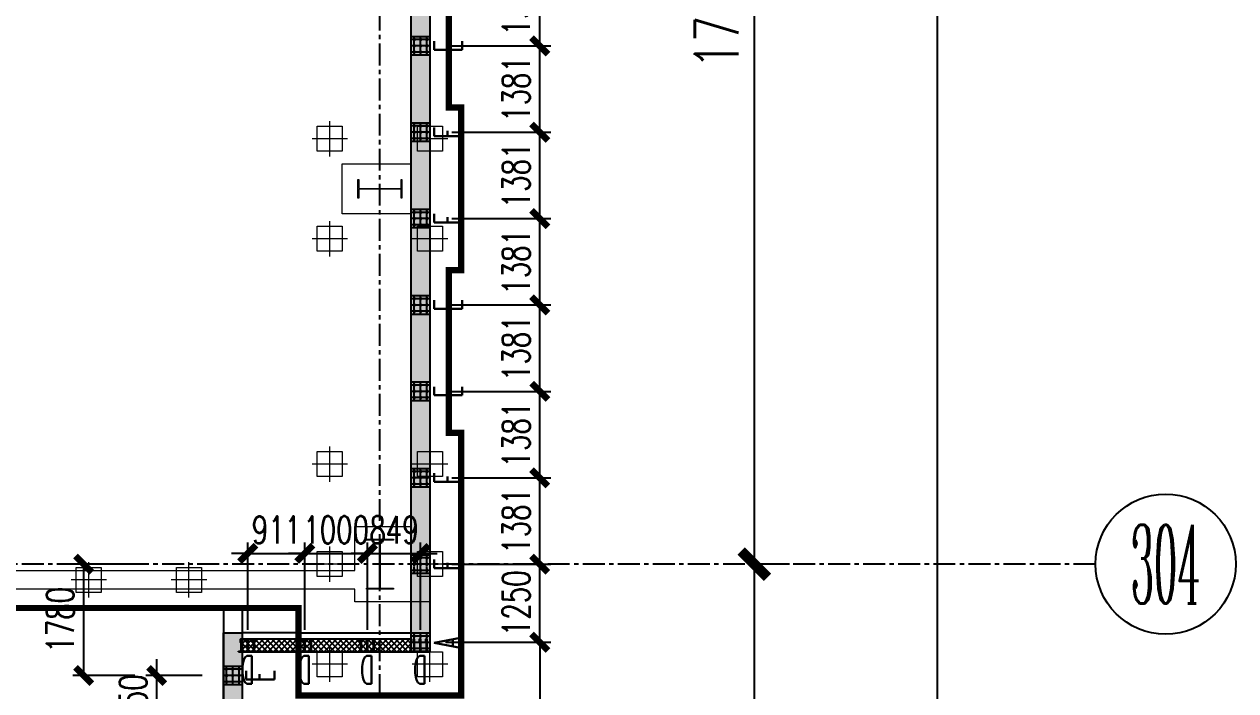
# Model space of a CAD drawing. Extents: x 782294 to 1727252, y -631030 to 17645.
# Drawn here: x 1177298 to 1196650, y -535493 to -524838 of the extents above; entities that cross this region are included whole.
import ezdxf
from ezdxf.enums import TextEntityAlignment as Align

# ---------------------------------------------------------------- set-up
doc = ezdxf.new("R2010")
doc.units = 0
doc.linetypes.add('CENTER', pattern=[2, 1.25, -0.25, 0.25, -0.25])
doc.layers.get('Defpoints').update_dxf_attribs({"color": 210})
for name, color, linetype in [('!ZN1-填充-8', 8, 'Continuous'), ('!ZN1-标注-173', 173, 'Continuous'), ('!ZN3-铝板幕墙-3', 3, 'Continuous'), ('2钢材断面', 2, 'Continuous'), ('30预埋件', 30, 'Continuous'), ('3符号', 3, 'Continuous'), ('40钢材投影', 40, 'Continuous'), ('A-AXIS-DP', 126, 'Continuous'), ('ALT_CEN-0-30', 1, 'CENTER'), ('DIM', 173, 'Continuous'), ('DOTE', 1, 'CENTER'), ('S-BKL', 4, 'Continuous'), ('S-HATCH1-W', 252, 'Continuous'), ('结构轮廓线', 1, 'Continuous')]:
    doc.layers.add(name, color=color, linetype=linetype)
doc.layers.add('A-云线2', color=3, linetype='Continuous', plot=False)
for name, color, linetype, lineweight in [('S-col', 2, 'Continuous', 0), ('S-ct', 2, 'Continuous', 0), ('S-zhuang', 1, 'Continuous', 0)]:
    doc.layers.add(name, color=color, linetype=linetype, lineweight=lineweight)
doc.styles.add('_TCH_AXIS', font='COMPLEX', dxfattribs={"bigfont": 'GBCBIG'})
doc.styles.add('DHTEXT-1', font='romans.shx', dxfattribs={"width": 0.7, "bigfont": 'chinese.shx'})
doc.dimstyles.new('ZN175', dxfattribs={"dimscale": 175, "dimtxt": 2.5, "dimasz": 1.5, "dimexe": 1, "dimexo": 2, "dimgap": 0.9, "dimtad": 1, "dimdec": 0, "dimdsep": 46, "dimtxsty": 'DHTEXT-1', "dimblk": 'ARCHTICK', "dimcen": 2.5, "dimclrd": 173, "dimclre": 173, "dimclrt": 7, "dimazin": 2, "dimtfac": 1, "dimtdec": 0, "dimtix": 1, "dimtmove": 2, "dimatfit": 3, "dimfxl": 0, "dimtolj": 1, "dimtzin": 0, "dimarcsym": 0})
doc.dimstyles.new('ZN280', dxfattribs={"dimscale": 280, "dimtxt": 2.5, "dimasz": 1.5, "dimexe": 1, "dimexo": 2, "dimgap": 0.9, "dimtad": 1, "dimdec": 0, "dimdsep": 46, "dimtxsty": 'DHTEXT-1', "dimblk": 'ARCHTICK', "dimcen": 2.5, "dimclrd": 173, "dimclre": 173, "dimclrt": 7, "dimazin": 2, "dimtfac": 1, "dimtdec": 0, "dimtix": 1, "dimtmove": 2, "dimatfit": 3, "dimfxl": 0, "dimarcsym": 0})
pattern_1 = [(0, (267758.463, 255248.18), (95.25, 54.992613), [63.5, -127]), (120, (267758.463, 255248.18), (-95.25, 54.992613), [63.5, -127]), (60, (267758.463, 255248.18), (2e-07, 109.985226), [-127, 63.5])]

# ---------------------------------------------------------------- blocks, each defined once
blk = doc.blocks.new('卓越-轴号')
blk.add_circle((0, 0), 4)
at = {"color": 0, "style": '_TCH_AXIS', "width": 1.041667, "flags": 8}
blk.add_attdef('A', text='', height=4.48, dxfattribs=at).set_placement((-2, -2.24), (2, -2.24), align=Align.FIT)
blk = doc.blocks.new('_ArchTick')
at = {"color": 0, "linetype": 'ByBlock', "const_width": 0.4}
blk.add_lwpolyline([(-0.5, -0.5), (0.5, 0.5)], dxfattribs=at)
blk = doc.blocks.new('*D1539')
at = {"layer": 'Defpoints', "color": 0, "ltscale": 2800, "transparency": 16777216}
for p in [(189981, 53850), (189981, 53850), (189981, 35900)]:
    blk.add_point(p, dxfattribs=at)
at = {"layer": 'DIM', "color": 173, "linetype": 'ByBlock', "lineweight": -2, "ltscale": 2800, "transparency": 16777216}
for p, q in [((189981, 35900), (189981, 53850)), ((190541, 53850), (190261, 53850)), ((190541, 35900), (190261, 35900))]:
    blk.add_line(p, q, dxfattribs=at)
at = {"layer": 'DIM', "color": 173, "lineweight": -2, "ltscale": 2800, "transparency": 16777216, "xscale": 420, "yscale": 420, "zscale": 420}
for p, rotation in [((189981, 53850), 90), ((189981, 35900), 270)]:
    blk.add_blockref('_ArchTick', p, dxfattribs=dict(at, rotation=rotation))
at = {"layer": 'DIM', "color": 7, "ltscale": 2800, "transparency": 16777216, "insert": (189379, 44875), "char_height": 700, "attachment_point": 5, "rotation": 90, "style": 'DHTEXT-1'}
blk.add_mtext('17950', dxfattribs=at)
blk = doc.blocks.new('*D1540')
at = {"layer": 'Defpoints', "color": 0, "ltscale": 2800, "transparency": 16777216}
for p in [(189981, 71800), (189981, 71800), (189981, 53850)]:
    blk.add_point(p, dxfattribs=at)
at = {"layer": 'DIM', "color": 173, "linetype": 'ByBlock', "lineweight": -2, "ltscale": 2800, "transparency": 16777216}
for p, q in [((189981, 53850), (189981, 71800)), ((190541, 71800), (190261, 71800)), ((190541, 53850), (190261, 53850))]:
    blk.add_line(p, q, dxfattribs=at)
at = {"layer": 'DIM', "color": 173, "lineweight": -2, "ltscale": 2800, "transparency": 16777216, "xscale": 420, "yscale": 420, "zscale": 420}
for p, rotation in [((189981, 71800), 90), ((189981, 53850), 270)]:
    blk.add_blockref('_ArchTick', p, dxfattribs=dict(at, rotation=rotation))
at = {"layer": 'DIM', "color": 7, "ltscale": 2800, "transparency": 16777216, "insert": (189379, 62825), "char_height": 700, "attachment_point": 5, "rotation": 90, "style": 'DHTEXT-1'}
blk.add_mtext('17950', dxfattribs=at)
blk = doc.blocks.new('*D1541')
at = {"layer": 'Defpoints', "color": 0, "ltscale": 2800, "transparency": 16777216}
for p in [(193324, 71800), (192904, 0), (193324, 0)]:
    blk.add_point(p, dxfattribs=at)
at = {"layer": 'DIM', "color": 173, "linetype": 'ByBlock', "lineweight": -2, "ltscale": 2800, "transparency": 16777216}
for p, q in [((192764, 71800), (192624, 71800)), ((192904, 71800), (192904, 0)), ((192764, 0), (192624, 0))]:
    blk.add_line(p, q, dxfattribs=at)
at = {"layer": 'DIM', "color": 173, "lineweight": -2, "ltscale": 2800, "transparency": 16777216, "xscale": 420, "yscale": 420, "zscale": 420}
for p, rotation in [((192904, 71800), 90), ((192904, 0), 270)]:
    blk.add_blockref('_ArchTick', p, dxfattribs=dict(at, rotation=rotation))
at = {"layer": 'DIM', "color": 7, "ltscale": 2800, "transparency": 16777216, "insert": (192302, 35900), "char_height": 700, "attachment_point": 5, "rotation": 90, "style": 'DHTEXT-1'}
blk.add_mtext('71800', dxfattribs=at)
blk = doc.blocks.new('20250903183753')
at = {"layer": '2钢材断面'}
for p, q in [((150, 0), (-150, 0)), ((-150, 0), (-150, -300)), ((150, -300), (150, 0)), ((-150, -300), (150, -300))]:
    blk.add_line(p, q, dxfattribs=at)
at = {"layer": '40钢材投影'}
for centre, radius in [((-100, -50), 12), ((-100, -150), 12), ((-100, -50), 6), ((-100, -150), 6), ((0, -50), 12), ((0, -150), 12), ((0, -50), 6), ((0, -150), 6), ((100, -50), 12), ((100, -150), 12), ((100, -50), 6), ((100, -150), 6), ((-100, -250), 12), ((-100, -250), 6), ((0, -250), 12), ((0, -250), 6), ((100, -251), 12), ((100, -251), 6)]:
    blk.add_circle(centre, radius, dxfattribs=at)
at = {"layer": 'ALT_CEN-0-30', "ltscale": 20}
for p, q in [((-100, 0), (-100, -300)), ((0, 0), (0, -300)), ((100, 0), (100, -300)), ((-150, -50), (150, -50)), ((-150, -150), (150, -150)), ((-150, -250), (150, -250))]:
    blk.add_line(p, q, dxfattribs=at)
blk = doc.blocks.new('20250903183821')
at = {"ltscale": 50}
blk.add_blockref('20250903183753', (0, 0), dxfattribs=at)
at = {"layer": '30预埋件', "style": 'DHTEXT-1', "text_generation_flag": 6, "width": 0.55}
blk.add_attdef('B', (-105, 65), '', height=450, rotation=180, dxfattribs=at)
blk = doc.blocks.new('20250904090546')
at = {"ltscale": 500}
ref = blk.add_blockref('20250903183821', (0, -20), dxfattribs=dict(at, xscale=-1))
ref.add_attrib('B', 'A', (105, 495), dxfattribs={"layer": '30预埋件', "height": 450, "style": 'DHTEXT-1', "text_generation_flag": 6, "width": 0.55})
blk = doc.blocks.new('234')
at = {"layer": '!ZN1-填充-8'}
h = blk.add_hatch(color=252, dxfattribs=at)
h.dxf.hatch_style = 1
h.paths.add_polyline_path([(-105, -10), (-113, -10), (-105, -18)])
h = blk.add_hatch(color=252, dxfattribs=at)
h.dxf.hatch_style = 1
h.paths.add_polyline_path([(-95, -18), (-105, -18), (-105, -10), (-95, -10)])
h = blk.add_hatch(color=252, dxfattribs=at)
h.dxf.hatch_style = 1
h.paths.add_polyline_path([(-95, -10), (-87, -10), (-95, -18)])
h = blk.add_hatch(color=252, dxfattribs=at)
h.dxf.hatch_style = 1
h.paths.add_polyline_path([(-5, -10), (-13, -10), (-5, -18)])
h = blk.add_hatch(color=252, dxfattribs=at)
h.dxf.hatch_style = 1
h.paths.add_polyline_path([(5, -18), (-5, -18), (-5, -10), (5, -10)])
h = blk.add_hatch(color=252, dxfattribs=at)
h.dxf.hatch_style = 1
h.paths.add_polyline_path([(5, -10), (13, -10), (5, -18)])
h = blk.add_hatch(color=252, dxfattribs=at)
h.dxf.hatch_style = 1
h.paths.add_polyline_path([(95, -10), (87, -10), (95, -18)])
h = blk.add_hatch(color=252, dxfattribs=at)
h.dxf.hatch_style = 1
h.paths.add_polyline_path([(105, -18), (95, -18), (95, -10), (105, -10)])
h = blk.add_hatch(color=252, dxfattribs=at)
h.dxf.hatch_style = 1
h.paths.add_polyline_path([(105, -10), (113, -10), (105, -18)])
at = {"layer": '2钢材断面'}
for p, q in [((-150, 0), (-150, -10)), ((150, 0), (-150, 0)), ((150, 0), (150, -10)), ((-94, -10), (-150, -10)), ((0, -10), (-94, -10)), ((106, -10), (0, -10)), ((150, -10), (106, -10))]:
    blk.add_line(p, q, dxfattribs=at)
at = {"layer": '40钢材投影'}
for p, q in [((-105, -18), (-113, -10)), ((-105, -10), (-105, -200)), ((-95, -10), (-95, -200)), ((-95, -18), (-87, -10)), ((-5, -18), (-13, -10)), ((-5, -10), (-5, -200)), ((5, -10), (5, -200)), ((5, -18), (13, -10)), ((95, -18), (87, -10)), ((95, -10), (95, -200)), ((105, -10), (105, -200)), ((105, -18), (113, -10)), ((-95, -200), (-105, -200)), ((5, -200), (-5, -200)), ((105, -200), (95, -200))]:
    blk.add_line(p, q, dxfattribs=at)
for points in [[(-95, -172), (-95, -150), (-85, -150), (-85, -200), (-95, -200), (-95, -184)], [(5, -172), (5, -150), (15, -150), (15, -200), (5, -200), (5, -184)], [(105, -172), (105, -150), (115, -150), (115, -200), (105, -200), (105, -184)]]:
    blk.add_lwpolyline(points, dxfattribs=at)
at = {"layer": 'ALT_CEN-0-30', "ltscale": 0.3}
for p, q in [((-100, 0), (-100, -215)), ((0, 0), (0, -215)), ((100, 0), (100, -215))]:
    blk.add_line(p, q, dxfattribs=at)
blk = doc.blocks.new('20250912155743')
at = {"layer": '40钢材投影', "color": 2, "ltscale": 500, "rotation": 72.02175323771911}
blk.add_blockref('234', (0, 0), dxfattribs=at)
at = {"layer": '30预埋件', "style": 'DHTEXT-1', "text_generation_flag": 6, "width": 0.55}
blk.add_attdef('B', (-95, -80), '', height=450, rotation=251.9335, dxfattribs=at)
blk = doc.blocks.new('20250913102846')
at = {"layer": '结构轮廓线', "color": 1, "ltscale": 500}
for p, q in [((182700, 52750), (184780, 52750)), ((182700, 52450), (184780, 52450))]:
    blk.add_line(p, q, dxfattribs=at)
at = {"ltscale": 500}
ref = blk.add_blockref('20250903183821', (184800, 62135), dxfattribs=dict(at, xscale=-1, rotation=270))
ref.add_attrib('B', 'E', (185315, 62029), dxfattribs={"layer": '30预埋件', "height": 450, "rotation": 270, "style": 'DHTEXT-1', "text_generation_flag": 6, "width": 0.55})
ref = blk.add_blockref('20250903183821', (184800, 60754), dxfattribs=dict(at, xscale=-1, rotation=270))
ref.add_attrib('B', 'E', (185315, 60648), dxfattribs={"layer": '30预埋件', "height": 450, "rotation": 270, "style": 'DHTEXT-1', "text_generation_flag": 6, "width": 0.55})
ref = blk.add_blockref('20250903183821', (184800, 59373), dxfattribs=dict(at, xscale=-1, rotation=270))
ref.add_attrib('B', 'E', (185315, 59268), dxfattribs={"layer": '30预埋件', "height": 450, "rotation": 270, "style": 'DHTEXT-1', "text_generation_flag": 6, "width": 0.55})
ref = blk.add_blockref('20250903183821', (184800, 57992), dxfattribs=dict(at, xscale=-1, rotation=270))
ref.add_attrib('B', 'E', (185315, 57887), dxfattribs={"layer": '30预埋件', "height": 450, "rotation": 270, "style": 'DHTEXT-1', "text_generation_flag": 6, "width": 0.55})
ref = blk.add_blockref('20250903183821', (184800, 56612), dxfattribs=dict(at, xscale=-1, rotation=270))
ref.add_attrib('B', 'E', (185315, 56506), dxfattribs={"layer": '30预埋件', "height": 450, "rotation": 270, "style": 'DHTEXT-1', "text_generation_flag": 6, "width": 0.55})
ref = blk.add_blockref('20250903183821', (184800, 55231), dxfattribs=dict(at, xscale=-1, rotation=270))
ref.add_attrib('B', 'E', (185315, 55125), dxfattribs={"layer": '30预埋件', "height": 450, "rotation": 270, "style": 'DHTEXT-1', "text_generation_flag": 6, "width": 0.55})
ref = blk.add_blockref('20250903183821', (184800, 53850), dxfattribs=dict(at, xscale=-1, rotation=270))
ref.add_attrib('B', 'E', (185315, 53745), dxfattribs={"layer": '30预埋件', "height": 450, "rotation": 270, "style": 'DHTEXT-1', "text_generation_flag": 6, "width": 0.55})
ref = blk.add_blockref('20250903183821', (181800, 52070), dxfattribs=dict(at, xscale=-1, rotation=270))
ref.add_attrib('B', 'E', (182315, 51965), dxfattribs={"layer": '30预埋件', "height": 450, "rotation": 270, "style": 'DHTEXT-1', "text_generation_flag": 6, "width": 0.55})
at = {"layer": 'A-云线2', "ltscale": 10, "rotation": 270}
blk.add_blockref('20250904090546', (184820, 52600), dxfattribs=at)
at = {"layer": '结构轮廓线', "ltscale": 500, "rotation": 107.978246346825}
for p in [(181890, 52450), (182801, 52450), (183801, 52450), (184650, 52450)]:
    blk.add_blockref('20250912155743', p, dxfattribs=at).add_auto_attribs({'B': 'D'})
blk = doc.blocks.new('*D1205')
at = {"layer": 'Defpoints', "color": 0, "ltscale": 1750, "transparency": 16777216}
for p in [(1179414, -535248), (1180492, -535248), (1180492, -535998)]:
    blk.add_point(p, dxfattribs=at)
at = {"layer": 'DIM', "color": 173, "linetype": 'ByBlock', "lineweight": -2, "ltscale": 1750, "transparency": 16777216}
for p, q in [((1179414, -535248), (1179414, -534986)), ((1180142, -535248), (1179239, -535248)), ((1179414, -535998), (1179414, -535248)), ((1180142, -535998), (1179239, -535998)), ((1179414, -535998), (1179414, -536260))]:
    blk.add_line(p, q, dxfattribs=at)
at = {"layer": 'DIM', "color": 173, "lineweight": -2, "ltscale": 1750, "transparency": 16777216, "xscale": 262.5, "yscale": 262.5, "zscale": 262.5}
for p, rotation in [((1179414, -535248), 270), ((1179414, -535998), 90)]:
    blk.add_blockref('_ArchTick', p, dxfattribs=dict(at, rotation=rotation))
at = {"layer": 'DIM', "color": 7, "ltscale": 1750, "transparency": 16777216, "insert": (1179038, -535623), "char_height": 437.5, "attachment_point": 5, "rotation": 90, "style": 'DHTEXT-1'}
blk.add_mtext('\\A1;750', dxfattribs=at)
blk = doc.blocks.new('*D1210')
at = {"layer": 'Defpoints', "color": 0, "ltscale": 1750, "transparency": 16777216}
for p in [(1183629, -533297), (1182780, -534868), (1183629, -534868)]:
    blk.add_point(p, dxfattribs=at)
at = {"layer": 'DIM', "color": 173, "linetype": 'ByBlock', "lineweight": -2, "ltscale": 1750, "transparency": 16777216}
for p, q in [((1182780, -534518), (1182780, -533122)), ((1183629, -534518), (1183629, -533122)), ((1182780, -533297), (1182518, -533297)), ((1182780, -533297), (1183629, -533297)), ((1183629, -533297), (1183891, -533297))]:
    blk.add_line(p, q, dxfattribs=at)
at = {"layer": 'DIM', "color": 173, "lineweight": -2, "ltscale": 1750, "transparency": 16777216, "xscale": 262.5, "yscale": 262.5, "zscale": 262.5}
blk.add_blockref('_ArchTick', (1182780, -533297), dxfattribs=at)
at = {"layer": 'DIM', "color": 173, "lineweight": -2, "ltscale": 1750, "transparency": 16777216, "xscale": 262.5, "yscale": 262.5, "zscale": 262.5, "rotation": 180}
blk.add_blockref('_ArchTick', (1183629, -533297), dxfattribs=at)
at = {"layer": 'DIM', "color": 7, "ltscale": 1750, "transparency": 16777216, "insert": (1183205, -532921), "char_height": 437.5, "attachment_point": 5, "style": 'DHTEXT-1'}
blk.add_mtext('\\A1;849', dxfattribs=at)
blk = doc.blocks.new('*D1211')
at = {"layer": 'Defpoints', "color": 0, "ltscale": 1750, "transparency": 16777216}
for p in [(1182780, -533297), (1181780, -534868), (1182780, -534868)]:
    blk.add_point(p, dxfattribs=at)
at = {"layer": 'DIM', "color": 173, "linetype": 'ByBlock', "lineweight": -2, "ltscale": 1750, "transparency": 16777216}
for p, q in [((1181780, -534518), (1181780, -533122)), ((1182780, -534518), (1182780, -533122)), ((1181780, -533297), (1181518, -533297)), ((1181780, -533297), (1182780, -533297)), ((1182780, -533297), (1183043, -533297))]:
    blk.add_line(p, q, dxfattribs=at)
at = {"layer": 'DIM', "color": 173, "lineweight": -2, "ltscale": 1750, "transparency": 16777216, "xscale": 262.5, "yscale": 262.5, "zscale": 262.5}
blk.add_blockref('_ArchTick', (1181780, -533297), dxfattribs=at)
at = {"layer": 'DIM', "color": 173, "lineweight": -2, "ltscale": 1750, "transparency": 16777216, "xscale": 262.5, "yscale": 262.5, "zscale": 262.5, "rotation": 180}
blk.add_blockref('_ArchTick', (1182780, -533297), dxfattribs=at)
at = {"layer": 'DIM', "color": 7, "ltscale": 1750, "transparency": 16777216, "insert": (1182280, -532921), "char_height": 437.5, "attachment_point": 5, "style": 'DHTEXT-1'}
blk.add_mtext('\\A1;1000', dxfattribs=at)
blk = doc.blocks.new('*D1212')
at = {"layer": 'Defpoints', "color": 0, "ltscale": 1750, "transparency": 16777216}
for p in [(1181780, -533297), (1180869, -534868), (1181780, -534868)]:
    blk.add_point(p, dxfattribs=at)
at = {"layer": 'DIM', "color": 173, "linetype": 'ByBlock', "lineweight": -2, "ltscale": 1750, "transparency": 16777216}
for p, q in [((1180869, -534518), (1180869, -533122)), ((1181780, -534518), (1181780, -533122)), ((1180869, -533297), (1180607, -533297)), ((1180869, -533297), (1181780, -533297)), ((1181780, -533297), (1182043, -533297))]:
    blk.add_line(p, q, dxfattribs=at)
at = {"layer": 'DIM', "color": 173, "lineweight": -2, "ltscale": 1750, "transparency": 16777216, "xscale": 262.5, "yscale": 262.5, "zscale": 262.5}
blk.add_blockref('_ArchTick', (1180869, -533297), dxfattribs=at)
at = {"layer": 'DIM', "color": 173, "lineweight": -2, "ltscale": 1750, "transparency": 16777216, "xscale": 262.5, "yscale": 262.5, "zscale": 262.5, "rotation": 180}
blk.add_blockref('_ArchTick', (1181780, -533297), dxfattribs=at)
at = {"layer": 'DIM', "color": 7, "ltscale": 1750, "transparency": 16777216, "insert": (1181325, -532921), "char_height": 437.5, "attachment_point": 5, "style": 'DHTEXT-1'}
blk.add_mtext('\\A1;911', dxfattribs=at)
blk = doc.blocks.new('*D1219')
at = {"layer": 'Defpoints', "color": 0, "ltscale": 1750, "transparency": 16777216}
for p in [(1183779, -523803), (1185532, -523803), (1183779, -525184)]:
    blk.add_point(p, dxfattribs=at)
at = {"layer": 'DIM', "color": 173, "linetype": 'ByBlock', "lineweight": -2, "ltscale": 1750, "transparency": 16777216}
for p, q in [((1184129, -523803), (1185707, -523803)), ((1185532, -525184), (1185532, -523803)), ((1184129, -525184), (1185707, -525184))]:
    blk.add_line(p, q, dxfattribs=at)
at = {"layer": 'DIM', "color": 173, "lineweight": -2, "ltscale": 1750, "transparency": 16777216, "xscale": 262.5, "yscale": 262.5, "zscale": 262.5}
for p, rotation in [((1185532, -523803), 90), ((1185532, -525184), 270)]:
    blk.add_blockref('_ArchTick', p, dxfattribs=dict(at, rotation=rotation))
at = {"layer": 'DIM', "color": 7, "ltscale": 1750, "transparency": 16777216, "insert": (1185156, -524493), "char_height": 437.5, "attachment_point": 5, "rotation": 90, "style": 'DHTEXT-1'}
blk.add_mtext('\\A1;1381', dxfattribs=at)
blk = doc.blocks.new('*D1220')
at = {"layer": 'Defpoints', "color": 0, "ltscale": 1750, "transparency": 16777216}
for p in [(1183779, -525184), (1185532, -525184), (1183779, -526565)]:
    blk.add_point(p, dxfattribs=at)
at = {"layer": 'DIM', "color": 173, "linetype": 'ByBlock', "lineweight": -2, "ltscale": 1750, "transparency": 16777216}
for p, q in [((1184129, -525184), (1185707, -525184)), ((1185532, -526565), (1185532, -525184)), ((1184129, -526565), (1185707, -526565))]:
    blk.add_line(p, q, dxfattribs=at)
at = {"layer": 'DIM', "color": 173, "lineweight": -2, "ltscale": 1750, "transparency": 16777216, "xscale": 262.5, "yscale": 262.5, "zscale": 262.5}
for p, rotation in [((1185532, -525184), 90), ((1185532, -526565), 270)]:
    blk.add_blockref('_ArchTick', p, dxfattribs=dict(at, rotation=rotation))
at = {"layer": 'DIM', "color": 7, "ltscale": 1750, "transparency": 16777216, "insert": (1185156, -525874), "char_height": 437.5, "attachment_point": 5, "rotation": 90, "style": 'DHTEXT-1'}
blk.add_mtext('\\A1;1381', dxfattribs=at)
blk = doc.blocks.new('*D1221')
at = {"layer": 'Defpoints', "color": 0, "ltscale": 1750, "transparency": 16777216}
for p in [(1183779, -526565), (1185532, -526565), (1183779, -527945)]:
    blk.add_point(p, dxfattribs=at)
at = {"layer": 'DIM', "color": 173, "linetype": 'ByBlock', "lineweight": -2, "ltscale": 1750, "transparency": 16777216}
for p, q in [((1184129, -526565), (1185707, -526565)), ((1185532, -527945), (1185532, -526565)), ((1184129, -527945), (1185707, -527945))]:
    blk.add_line(p, q, dxfattribs=at)
at = {"layer": 'DIM', "color": 173, "lineweight": -2, "ltscale": 1750, "transparency": 16777216, "xscale": 262.5, "yscale": 262.5, "zscale": 262.5}
for p, rotation in [((1185532, -526565), 90), ((1185532, -527945), 270)]:
    blk.add_blockref('_ArchTick', p, dxfattribs=dict(at, rotation=rotation))
at = {"layer": 'DIM', "color": 7, "ltscale": 1750, "transparency": 16777216, "insert": (1185156, -527255), "char_height": 437.5, "attachment_point": 5, "rotation": 90, "style": 'DHTEXT-1'}
blk.add_mtext('\\A1;1381', dxfattribs=at)
blk = doc.blocks.new('*D1222')
at = {"layer": 'Defpoints', "color": 0, "ltscale": 1750, "transparency": 16777216}
for p in [(1183779, -527945), (1185532, -527945), (1183779, -529326)]:
    blk.add_point(p, dxfattribs=at)
at = {"layer": 'DIM', "color": 173, "linetype": 'ByBlock', "lineweight": -2, "ltscale": 1750, "transparency": 16777216}
for p, q in [((1184129, -527945), (1185707, -527945)), ((1185532, -529326), (1185532, -527945)), ((1184129, -529326), (1185707, -529326))]:
    blk.add_line(p, q, dxfattribs=at)
at = {"layer": 'DIM', "color": 173, "lineweight": -2, "ltscale": 1750, "transparency": 16777216, "xscale": 262.5, "yscale": 262.5, "zscale": 262.5}
for p, rotation in [((1185532, -527945), 90), ((1185532, -529326), 270)]:
    blk.add_blockref('_ArchTick', p, dxfattribs=dict(at, rotation=rotation))
at = {"layer": 'DIM', "color": 7, "ltscale": 1750, "transparency": 16777216, "insert": (1185156, -528636), "char_height": 437.5, "attachment_point": 5, "rotation": 90, "style": 'DHTEXT-1'}
blk.add_mtext('\\A1;1381', dxfattribs=at)
blk = doc.blocks.new('*D1223')
at = {"layer": 'Defpoints', "color": 0, "ltscale": 1750, "transparency": 16777216}
for p in [(1183779, -529326), (1185532, -529326), (1183779, -530707)]:
    blk.add_point(p, dxfattribs=at)
at = {"layer": 'DIM', "color": 173, "linetype": 'ByBlock', "lineweight": -2, "ltscale": 1750, "transparency": 16777216}
for p, q in [((1184129, -529326), (1185707, -529326)), ((1185532, -530707), (1185532, -529326)), ((1184129, -530707), (1185707, -530707))]:
    blk.add_line(p, q, dxfattribs=at)
at = {"layer": 'DIM', "color": 173, "lineweight": -2, "ltscale": 1750, "transparency": 16777216, "xscale": 262.5, "yscale": 262.5, "zscale": 262.5}
for p, rotation in [((1185532, -529326), 90), ((1185532, -530707), 270)]:
    blk.add_blockref('_ArchTick', p, dxfattribs=dict(at, rotation=rotation))
at = {"layer": 'DIM', "color": 7, "ltscale": 1750, "transparency": 16777216, "insert": (1185156, -530016), "char_height": 437.5, "attachment_point": 5, "rotation": 90, "style": 'DHTEXT-1'}
blk.add_mtext('\\A1;1381', dxfattribs=at)
blk = doc.blocks.new('*D1224')
at = {"layer": 'Defpoints', "color": 0, "ltscale": 1750, "transparency": 16777216}
for p in [(1183779, -530707), (1185532, -530707), (1183779, -532088)]:
    blk.add_point(p, dxfattribs=at)
at = {"layer": 'DIM', "color": 173, "linetype": 'ByBlock', "lineweight": -2, "ltscale": 1750, "transparency": 16777216}
for p, q in [((1184129, -530707), (1185707, -530707)), ((1185532, -532088), (1185532, -530707)), ((1184129, -532088), (1185707, -532088))]:
    blk.add_line(p, q, dxfattribs=at)
at = {"layer": 'DIM', "color": 173, "lineweight": -2, "ltscale": 1750, "transparency": 16777216, "xscale": 262.5, "yscale": 262.5, "zscale": 262.5}
for p, rotation in [((1185532, -530707), 90), ((1185532, -532088), 270)]:
    blk.add_blockref('_ArchTick', p, dxfattribs=dict(at, rotation=rotation))
at = {"layer": 'DIM', "color": 7, "ltscale": 1750, "transparency": 16777216, "insert": (1185156, -531397), "char_height": 437.5, "attachment_point": 5, "rotation": 90, "style": 'DHTEXT-1'}
blk.add_mtext('\\A1;1381', dxfattribs=at)
blk = doc.blocks.new('*D1225')
at = {"layer": 'Defpoints', "color": 0, "ltscale": 1750, "transparency": 16777216}
for p in [(1183779, -532088), (1185532, -532088), (1183779, -533468)]:
    blk.add_point(p, dxfattribs=at)
at = {"layer": 'DIM', "color": 173, "linetype": 'ByBlock', "lineweight": -2, "ltscale": 1750, "transparency": 16777216}
for p, q in [((1184129, -532088), (1185707, -532088)), ((1185532, -533468), (1185532, -532088)), ((1184129, -533468), (1185707, -533468))]:
    blk.add_line(p, q, dxfattribs=at)
at = {"layer": 'DIM', "color": 173, "lineweight": -2, "ltscale": 1750, "transparency": 16777216, "xscale": 262.5, "yscale": 262.5, "zscale": 262.5}
for p, rotation in [((1185532, -532088), 90), ((1185532, -533468), 270)]:
    blk.add_blockref('_ArchTick', p, dxfattribs=dict(at, rotation=rotation))
at = {"layer": 'DIM', "color": 7, "ltscale": 1750, "transparency": 16777216, "insert": (1185156, -532778), "char_height": 437.5, "attachment_point": 5, "rotation": 90, "style": 'DHTEXT-1'}
blk.add_mtext('\\A1;1381', dxfattribs=at)
blk = doc.blocks.new('*D1226')
at = {"layer": 'Defpoints', "color": 0, "ltscale": 1750, "transparency": 16777216}
for p in [(1183779, -533468), (1185532, -533468), (1183779, -534718)]:
    blk.add_point(p, dxfattribs=at)
at = {"layer": 'DIM', "color": 173, "linetype": 'ByBlock', "lineweight": -2, "ltscale": 1750, "transparency": 16777216}
for p, q in [((1185532, -533468), (1185532, -533206)), ((1184129, -533468), (1185707, -533468)), ((1185532, -534718), (1185532, -533468)), ((1184129, -534718), (1185707, -534718)), ((1185532, -534718), (1185532, -534981))]:
    blk.add_line(p, q, dxfattribs=at)
at = {"layer": 'DIM', "color": 173, "lineweight": -2, "ltscale": 1750, "transparency": 16777216, "xscale": 262.5, "yscale": 262.5, "zscale": 262.5}
for p, rotation in [((1185532, -533468), 270), ((1185532, -534718), 90)]:
    blk.add_blockref('_ArchTick', p, dxfattribs=dict(at, rotation=rotation))
at = {"layer": 'DIM', "color": 7, "ltscale": 1750, "transparency": 16777216, "insert": (1185156, -534093), "char_height": 437.5, "attachment_point": 5, "rotation": 90, "style": 'DHTEXT-1'}
blk.add_mtext('\\A1;1250', dxfattribs=at)
blk = doc.blocks.new('*D1630')
at = {"layer": 'Defpoints', "color": 0, "ltscale": 1750, "transparency": 16777216}
for p in [(1183675, -534718), (1183675, -541598), (1185532, -541598)]:
    blk.add_point(p, dxfattribs=at)
at = {"layer": 'DIM', "color": 173, "linetype": 'ByBlock', "lineweight": -2, "ltscale": 1750, "transparency": 16777216}
for p, q in [((1184025, -534718), (1185707, -534718)), ((1185532, -534718), (1185532, -541598)), ((1184025, -541598), (1185707, -541598))]:
    blk.add_line(p, q, dxfattribs=at)
at = {"layer": 'DIM', "color": 173, "lineweight": -2, "ltscale": 1750, "transparency": 16777216, "xscale": 262.5, "yscale": 262.5, "zscale": 262.5}
for p, rotation in [((1185532, -534718), 90), ((1185532, -541598), 270)]:
    blk.add_blockref('_ArchTick', p, dxfattribs=dict(at, rotation=rotation))
at = {"layer": 'DIM', "color": 7, "ltscale": 1750, "transparency": 16777216, "insert": (1185156, -538158), "char_height": 437.5, "attachment_point": 5, "rotation": 90, "style": 'DHTEXT-1'}
blk.add_mtext('\\A1;6880', dxfattribs=at)
blk = doc.blocks.new('*D1631')
at = {"layer": '!ZN1-标注-173', "color": 173, "linetype": 'ByBlock', "lineweight": -2, "ltscale": 1750, "transparency": 16777216}
for p, q in [((1179064, -533468), (1178072, -533468)), ((1178247, -535248), (1178247, -533468)), ((1179064, -535248), (1178072, -535248))]:
    blk.add_line(p, q, dxfattribs=at)
at = {"layer": 'Defpoints', "color": 0, "ltscale": 1750, "transparency": 16777216}
for p in [(1178247, -533468), (1179414, -533468), (1179414, -535248)]:
    blk.add_point(p, dxfattribs=at)
at = {"layer": '!ZN1-标注-173', "color": 173, "lineweight": -2, "ltscale": 1750, "transparency": 16777216, "xscale": 262.5, "yscale": 262.5, "zscale": 262.5}
for p, rotation in [((1178247, -533468), 90), ((1178247, -535248), 270)]:
    blk.add_blockref('_ArchTick', p, dxfattribs=dict(at, rotation=rotation))
at = {"layer": '!ZN1-标注-173', "color": 7, "ltscale": 1750, "transparency": 16777216, "insert": (1177871, -534358), "char_height": 437.5, "attachment_point": 5, "rotation": 90, "style": 'DHTEXT-1'}
blk.add_mtext('\\A1;1780', dxfattribs=at)
blk = doc.blocks.new('20250922151400')
at = {"layer": 'S-col'}
blk.add_lwpolyline([(-195790, 766820), (-195490, 766820), (-195490, 766808), (-195636, 766808), (-195636, 766132), (-195490, 766132), (-195490, 766120), (-195790, 766120), (-195790, 766132), (-195644, 766132), (-195644, 766808), (-195790, 766808)], close=True, dxfattribs=at)
blk = doc.blocks.new('FZ-400')
for p, q in [((0, -283), (0, 283)), ((-283, 0), (283, 0))]:
    blk.add_line(p, q)
blk.add_lwpolyline([(200, -200), (-200, -200), (-200, 200), (200, 200)], close=True)
blk = doc.blocks.new('A$C46867589')
at = {"layer": 'S-HATCH1-W'}
h = blk.add_hatch(dxfattribs=at)
h.set_pattern_fill('HONEY', color=256, scale=20)
h.set_pattern_definition(pattern_1)
h.paths.add_polyline_path([(184500, 71910), (184800, 71910), (184800, 52450), (184500, 52450)])
h = blk.add_hatch(dxfattribs=at)
h.set_pattern_fill('HONEY', color=256, scale=20)
h.set_pattern_definition(pattern_1)
h.paths.add_polyline_path([(181500, 52750), (181800, 52750), (181800, 45520), (181500, 45520)])
h = blk.add_hatch(dxfattribs=at)
h.set_pattern_fill('ANSI37', color=256, scale=20)
h.set_pattern_definition([(45, (267758.467, 295217.394), (-44.90128, 44.90128), []), (135, (267758.467, 295217.394), (-44.90128, -44.90128), [])])
h.paths.add_polyline_path([(181800, 52450), (184500, 52450), (184500, 52649), (181800, 52649)])
at = {"layer": 'S-BKL'}
for p, q in [((181800, 53149), (181800, 46050)), ((182700, 52750), (181800, 52750)), ((182700, 52450), (181800, 52450))]:
    blk.add_line(p, q, dxfattribs=at)
blk.add_lwpolyline([(181500, 53149), (181500, 46050)], dxfattribs=at)
at = {"layer": 'S-col'}
blk.add_lwpolyline([(165600, 54450), (165600, 71200), (165600, 72400), (166400, 72400), (166400, 72200), (174600, 72200), (174600, 72400), (175400, 72400), (175400, 72200), (183600, 72200), (183600, 72400), (184800, 72400), (184800, 53250), (183600, 53250), (183600, 53449), (175400, 53449), (175400, 53250), (174600, 53250), (174600, 53449), (166400, 53449), (166400, 53250), (165600, 53250), (165600, 54450)], dxfattribs=at)
for points in [[(177900, 71900), (177900, 53749), (183600, 53749), (183600, 54450), (184500, 54450), (184500, 59450), (183400, 59450), (183400, 60250), (184500, 60250), (184500, 65400), (183400, 65400), (183400, 66200), (184500, 66200), (184500, 71200), (183600, 71200), (183600, 71900)], [(183785, 54250), (184215, 54250), (184215, 54232), (184006, 54232), (184006, 53468), (184215, 53468), (184215, 53450), (183785, 53450), (183785, 53468), (183994, 53468), (183994, 54232), (183785, 54232)]]:
    blk.add_lwpolyline(points, close=True, dxfattribs=at)
at = {"layer": 'S-ct', "const_width": 100}
blk.add_lwpolyline([(165300, 69700), (165300, 55950), (164700, 55950), (164700, 51750), (167300, 51750), (167300, 53150), (173700, 53150), (173700, 51750), (176300, 51750), (176300, 53149), (182700, 53149), (182700, 51750), (185300, 51750), (185300, 55950), (185100, 55950), (185100, 58550), (185300, 58550), (185300, 61150), (185100, 61150), (185100, 64500)], dxfattribs=at)
at = {"layer": 'S-HATCH1-W'}
for points in [[(184500, 71910), (184800, 71910), (184800, 52450), (184500, 52450)], [(181500, 52750), (181800, 52750), (181800, 45520), (181500, 45520)], [(181800, 52450), (184500, 52450), (184500, 52649), (181800, 52649)]]:
    blk.add_lwpolyline(points, close=True, dxfattribs=at)
at = {"layer": 'S-col', "rotation": 90}
blk.add_blockref('20250922151400', (950470, 255490), dxfattribs=at)
at = {"layer": 'S-zhuang', "color": 0, "ltscale": 0.5, "rotation": 90}
for p in [(183200, 60650), (184800, 60650), (183200, 59050), (184800, 59050), (183200, 55450), (184800, 55450), (183200, 53850), (184800, 53850), (179350, 53599), (180950, 53599), (183200, 52250), (184800, 52250)]:
    blk.add_blockref('FZ-400', p, dxfattribs=at)
blk = doc.blocks.new('20250821100720')
at = {"layer": 'DOTE', "ltscale": 280}
for p, q in [((184000, -8180), (184000, 83777.4)), ((195431, 53850), (-7455.8, 53850))]:
    blk.add_line(p, q, dxfattribs=at)
at = {"layer": '3符号', "color": 7}
ref = blk.add_blockref('卓越-轴号', (196551, 53850), dxfattribs=dict(at, xscale=280, yscale=280, zscale=280))
ref.add_attrib('A', '304', dxfattribs={"layer": '0', "color": 0, "height": 1254.4, "style": '_TCH_AXIS', "width": 0.340909}).set_placement((195991, 53222.8), (197111, 53222.8), align=Align.FIT)
at = {"layer": 'DIM', "ltscale": 2800}
for base, p1, p2, picture, middle in [((189980.8, 71800), (189980.8, 53850), (189980.8, 71800), '*D1540', (189378.8, 62825)), ((189980.8, 53850), (189980.8, 35900), (189980.8, 53850), '*D1539', (189378.8, 44875))]:
    dim = blk.add_linear_dim(base=base, p1=p1, p2=p2, angle=270, dimstyle='ZN280', dxfattribs=at)
    dim.commit()
    dim.dimension.update_dxf_attribs({"geometry": picture, "text_midpoint": middle})
dim = blk.add_aligned_dim(p1=(193324.3, 71800), p2=(193324.3, 0), distance=-420.1, dimstyle='ZN280', dxfattribs=at)
dim.commit()
dim.dimension.update_dxf_attribs({"geometry": '*D1541', "text_midpoint": (192302.2, 35900)})

msp = doc.modelspace()

# ---------------------------------------------------------------- block references
at = {"layer": '!ZN3-铝板幕墙-3', "ltscale": 1750}
msp.add_blockref('A$C46867589', (998978.7, -587318.4), dxfattribs=at)
at = {"layer": 'A-AXIS-DP', "ltscale": 2800}
msp.add_blockref('20250821100720', (998978.7, -587318.4), dxfattribs=at)
at = {"layer": '结构轮廓线', "ltscale": 500}
msp.add_blockref('20250913102846', (998978.7, -587318.4), dxfattribs=at)

# ---------------------------------------------------------------- dimensions: what is measured, and where the dimension line sits
at = {"layer": '!ZN1-标注-173', "ltscale": 1750}
dim = msp.add_linear_dim(base=(1178247, -533468.4), p1=(1179414, -535248.4), p2=(1179414, -533468.4), angle=90, dimstyle='ZN175', dxfattribs=at)
dim.commit()
dim.dimension.update_dxf_attribs({"geometry": '*D1631', "text_midpoint": (1177870.8, -534358.4)})
at = {"layer": 'DIM', "ltscale": 1750}
for base, p1, p2, picture, middle in [((1185531.8, -523803), (1183778.7, -525183.8), (1183778.7, -523803), '*D1219', (1185155.5, -524493.4)), ((1185531.8, -525183.8), (1183778.7, -526564.6), (1183778.7, -525183.8), '*D1220', (1185155.5, -525874.2)), ((1185531.8, -526564.6), (1183778.7, -527945.3), (1183778.7, -526564.6), '*D1221', (1185155.5, -527254.9)), ((1185531.8, -527945.3), (1183778.7, -529326.1), (1183778.7, -527945.3), '*D1222', (1185155.5, -528635.7)), ((1185531.8, -529326.1), (1183778.7, -530706.9), (1183778.7, -529326.1), '*D1223', (1185155.5, -530016.5)), ((1185531.8, -530706.9), (1183778.7, -532087.6), (1183778.7, -530706.9), '*D1224', (1185155.5, -531397.3)), ((1185531.8, -532087.6), (1183778.7, -533468.4), (1183778.7, -532087.6), '*D1225', (1185155.5, -532778)), ((1185531.8, -533468.4), (1183778.7, -534718.4), (1183778.7, -533468.4), '*D1226', (1185155.5, -534093.4)), ((1185531.8, -541598.4), (1183675.2, -534718.4), (1183675.2, -541598.4), '*D1630', (1185155.5, -538158.4)), ((1179414, -535248.4), (1180492.1, -535998), (1180492.1, -535248.4), '*D1205', (1179037.7, -535623.2))]:
    dim = msp.add_linear_dim(base=base, p1=p1, p2=p2, angle=90, dimstyle='ZN175', dxfattribs=at)
    dim.commit()
    dim.dimension.update_dxf_attribs({"geometry": picture, "text_midpoint": middle})
for base, p1, p2, picture, middle in [((1181780.1, -533296.8), (1180869, -534868.4), (1181780.1, -534868.4), '*D1212', (1181324.6, -532920.6)), ((1182780.2, -533296.8), (1181780.1, -534868.4), (1182780.2, -534868.4), '*D1211', (1182280.1, -532920.6)), ((1183628.9, -533296.8), (1182780.2, -534868.4), (1183628.9, -534868.4), '*D1210', (1183204.5, -532920.6))]:
    dim = msp.add_linear_dim(base=base, p1=p1, p2=p2, dimstyle='ZN175', dxfattribs=at)
    dim.commit()
    dim.dimension.update_dxf_attribs({"geometry": picture, "text_midpoint": middle})

doc.saveas('drawing.dxf')
